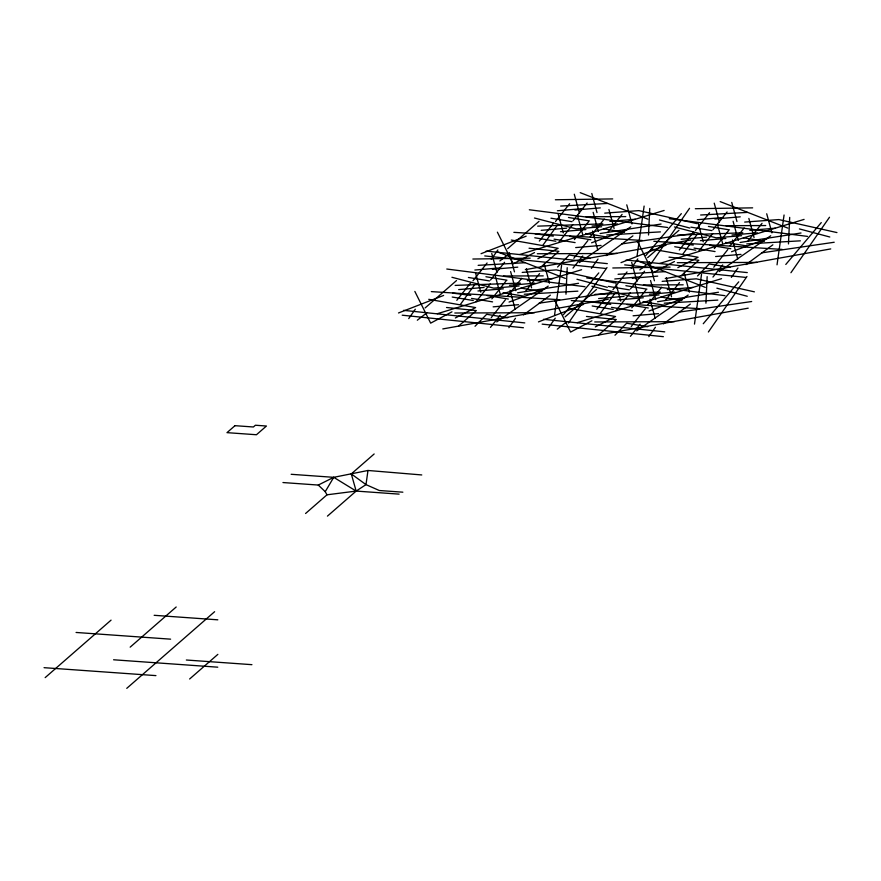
<?xml version="1.0" encoding="UTF-8"?>
<svg xmlns="http://www.w3.org/2000/svg" width="881" height="881" viewBox="0 0 881 881"><rect width="100%" height="100%" fill="white"/><g stroke="black" fill="none" stroke-linecap="round" stroke-linejoin="round"><path stroke-width="1.32" d="M565.976 294.254L567.21 267.703M648.515 234.996L649.749 208.445M705.923 303.196L707.157 276.645M788.462 243.938L789.695 217.387M421.768 474.947L367.983 470.476L365.989 484.616L356.155 491.08L327.446 516.123M554.545 315.156L561.593 265.335M637.084 255.886L644.121 206.066M694.492 324.098L701.54 274.277M777.031 264.829L784.068 215.008M399.126 494.131L356.155 491.08L327.005 494.803L325.232 491.686L333.723 477.326L367.983 470.476M568.443 323.041L607.009 267.571M650.982 263.782L689.548 208.301M708.39 331.994L746.956 276.513M790.929 272.725L829.495 217.244M408.718 318.614L415.314 309.22M491.257 259.355L497.853 249.951M508.877 327.699L515.473 318.294M548.665 327.567L555.261 318.162M591.404 268.43L598.012 259.036M631.203 268.298L637.8 258.904M648.823 336.641L655.42 327.247M731.351 277.383L737.959 267.978M460.345 304.518L474.584 284.816M542.883 245.259L557.122 225.547M600.291 313.46L614.531 293.758M682.819 254.202L697.069 234.489M456.81 300.322L470.895 282.581M472.987 280.753L487.072 263.001M490.508 280.026L504.593 262.274M476.103 301.687L490.188 283.946M491.862 298.868L505.947 281.116M539.348 241.064L553.433 223.311M555.526 221.483L569.611 203.742M507.621 296.038L521.706 278.286M491.279 317.567L505.364 299.826M573.046 220.757L587.131 203.015M558.642 242.429L572.727 224.677M525.472 291.38L539.557 273.639M574.401 239.599L588.486 221.858M590.16 236.769L604.245 219.028M573.817 258.309L587.902 240.557M608 232.121L622.096 214.369M596.756 309.264L610.841 291.523M612.934 289.695L627.019 271.943M630.455 288.968L644.54 271.216M616.05 310.641L630.135 292.888M631.809 307.81L645.894 290.058M679.295 250.006L693.38 232.254M695.472 230.437L709.557 212.684M647.568 304.98L661.653 287.228M631.225 326.51L645.31 308.768M712.993 229.699L727.078 211.958M698.578 251.371L712.674 233.63M665.419 300.322L679.504 282.581M714.337 248.541L728.433 230.8M730.096 245.711L744.192 227.97M713.764 267.251L727.849 249.499M747.947 241.064L762.043 223.311M490.464 327.38L500.199 315.244M573.002 268.11L582.737 255.975M630.411 336.322L640.146 324.186M712.949 277.063L722.684 264.928M563.311 314.792L598.805 272.901M645.85 255.523L681.332 213.643M703.258 323.734L738.752 281.854M785.786 264.465L821.279 222.585M475.035 326.278L486.697 314.286L507.753 317.755M557.563 267.02L569.236 255.016L590.292 258.485M614.971 335.232L626.644 323.228L647.7 326.697M697.51 275.962L709.183 263.97L730.239 267.428M425.127 307.943L456.501 280.565M507.665 248.673L539.04 221.307M45.162 677.621L111.061 620.136M458.549 326.102L476.335 310.586L446.513 307.491M541.088 266.833L558.873 251.327L529.052 248.222M130.168 647.15L176.189 606.998M305.575 513.491L327.005 494.803M291.159 474.297L333.723 477.326L356.155 491.08L351.299 473.912L374.161 453.968M126.754 688.347L214.612 611.7M565.073 316.885L596.448 289.508M647.612 257.626L678.987 230.249M189.624 678.998L217.86 654.363M598.496 335.044L616.282 319.528L586.46 316.433M681.035 275.786L698.82 260.269L668.998 257.164M417.319 320.21L426.9 312.777M499.857 260.952L509.438 253.508M557.266 329.164L566.846 321.719M639.804 269.894L649.385 262.45M523.512 314.924L550.383 295.124M606.051 255.655L632.921 235.855M663.459 323.867L690.33 304.066M745.998 264.608L772.868 244.808M579.28 262.637L630.763 226.824M496.741 321.906L548.224 286.094M719.226 271.579L770.71 235.767M636.688 330.849L688.171 295.036M534.514 252.561L513.194 263.871L497.391 232.166M451.975 311.819L430.655 323.14L414.852 291.424M674.461 261.503L653.14 272.813L637.337 241.108M591.922 320.761L570.602 332.082L554.799 300.366M537.884 258.717L558.147 248.31L511.288 240.05M455.345 317.975L475.608 307.579L428.75 299.32M677.83 267.659L698.093 257.263L651.235 249.004M595.292 326.928L615.555 316.521L568.697 308.262M282.955 482.546L318.272 485.057L333.723 477.326M481.048 253.695L526.166 236.174M398.509 312.964L443.628 295.443M620.995 262.637L666.113 245.127M538.456 321.906L583.574 304.385M591.592 242.793L627.624 229.567M509.053 302.062L545.086 288.825M731.538 251.735L767.571 238.509M649 311.004L685.033 297.767M519.801 254.477L664.142 210.449M437.262 313.735L581.603 269.707M659.748 263.419L804.089 219.391M577.209 322.677L721.55 278.66M525.329 269.663L690.792 239.962M665.276 278.605L830.739 248.916M442.791 328.932L608.264 299.232M582.737 337.875L748.211 308.174M600.126 233.531L661.069 224.038M740.073 242.473L801.016 232.991M517.587 292.8L578.531 283.308M657.534 301.743L718.478 292.25M621.579 243.938L694.261 233.311M761.525 252.88L834.208 242.253M539.04 303.196L611.722 292.569M678.987 312.138L751.669 301.511M557.387 210.768L582.782 208.621M574.908 210.03L600.313 207.894M609.861 221.395L635.267 219.248M541.209 230.337L566.604 228.19M592.01 226.054L617.416 223.906M601.657 226.736L576.251 228.884L534.47 218.014M697.334 219.71L722.728 217.563M560.492 231.703L585.898 229.567M714.854 218.984L740.26 216.836M749.808 230.337L775.214 228.201M575.678 247.583L601.073 245.436M681.156 239.28L706.551 237.143M731.957 234.996L757.363 232.848M741.604 235.679L716.198 237.826L674.405 226.968M700.439 240.656L725.845 238.509M474.848 270.026L500.254 267.89M492.369 269.3L517.775 267.152M715.625 256.525L741.02 254.389M527.323 280.665L552.728 278.517M458.671 289.607L484.076 287.459M509.471 285.312L534.877 283.164M519.118 285.995L493.712 288.142L451.931 277.284M614.795 278.969L640.201 276.832M477.954 290.972L503.359 288.825M632.316 278.242L657.722 276.105M667.269 289.607L692.675 287.459M493.14 306.852L518.546 304.705M598.617 298.549L624.023 296.401M649.418 294.254L674.824 292.118M659.065 294.948L633.659 297.084L591.878 286.226M617.9 299.914L643.306 297.767M633.087 315.794L658.492 313.647M604.729 213.136L638.89 210.625L697.003 223.631M744.676 222.078L778.837 219.578L836.95 232.573M522.191 272.405L556.363 269.894L614.464 282.9M662.138 281.347L696.309 278.837L754.411 291.842M606.8 234.996L660.42 231.89M746.747 243.938L800.366 240.832M524.261 294.254L577.881 291.159M664.208 303.196L717.828 300.102M560.679 206.066L607.472 203.467M700.626 215.008L747.418 212.409M478.141 265.335L524.933 262.725M618.088 274.277L664.88 271.678M537.674 226.142L602.868 223.862M677.621 235.084L742.815 232.804M455.136 285.4L520.33 283.12M595.082 294.353L660.276 292.074M555.382 199.767L612.702 198.908M695.329 208.72L752.649 207.85M472.844 259.036L530.164 258.166M612.791 267.978L670.111 267.108M585.997 216.748L625.785 216.605M725.944 225.69L765.732 225.547M537.322 253.739L616.909 253.475M677.269 262.692L756.856 262.417M503.458 276.006L543.247 275.874M643.405 284.948L683.193 284.816M454.783 313.008L534.371 312.733M594.73 321.95L674.317 321.675M513.865 232.342L642.238 240.469M653.812 241.284L782.185 249.411M431.338 291.611L559.71 299.727M571.284 300.553L699.646 308.68M402.859 492.182L379.326 490.519L365.989 484.616L351.299 473.912M154.153 615.301L217.816 619.817M76.074 632.459L170.606 639.166M186.343 660.012L251.933 664.67M113.594 659.781L217.772 667.181M44.05 667.677L155.937 675.617M626.061 260.038L747.275 272.592M624.695 264.873L745.91 277.427M486.114 251.096L607.328 263.639M484.748 255.931L605.963 268.485M543.522 319.307L664.737 331.851M542.156 324.142L663.371 336.685M403.586 310.354L524.79 322.909M402.21 315.2L523.424 327.743M675.033 242.793L693.281 245.072M535.086 233.85L553.334 236.13M592.506 302.062L610.742 304.341M452.559 293.12L470.795 295.399M669.274 218.708L807.525 236.405M529.327 209.766L667.578 227.463M586.735 277.967L724.986 295.675M446.788 269.024L585.039 286.732M708.412 226.417L729.479 229.886M690.891 227.144L711.947 230.613M743.377 237.782L764.433 241.251M725.526 242.429L746.581 245.898M568.465 217.475L589.532 220.944M550.944 218.202L572 221.671M709.767 245.259L730.823 248.728M603.43 228.829L624.486 232.298M694.008 248.09L715.064 251.559M674.714 246.724L695.77 250.182M585.579 233.487L606.635 236.956M569.82 236.317L590.876 239.786M554.061 239.147L575.117 242.616M534.767 237.771L555.823 241.24M625.873 285.675L646.94 289.144M608.353 286.413L629.408 289.882M660.838 297.04L681.894 300.509M642.987 301.698L664.043 305.167M485.927 276.733L506.993 280.202M468.406 277.471L489.462 280.929M627.228 304.529L648.284 307.987M520.891 288.098L541.947 291.567M611.469 307.348L632.525 310.817M592.175 305.982L613.231 309.451M503.04 292.745L524.096 296.214M487.281 295.575L508.337 299.044M471.522 298.406L492.578 301.875M452.228 297.04L473.284 300.509M799.408 228.928L829.792 237M659.462 219.986L689.845 228.058M716.87 288.186L747.253 296.269M576.934 279.244L607.306 287.327M720.173 201.595L787.834 228.102M580.227 192.653L647.887 219.16M637.635 260.864L705.296 287.371M497.688 251.922L565.349 278.429M318.272 485.057L325.232 491.686M766.712 213.775L771.921 232.892M748.861 218.433L754.07 237.551M731.748 202.421L736.957 221.538M733.102 221.263L738.311 240.381M732.518 239.962L737.727 259.08M714.227 203.148L719.436 222.265M717.343 224.093L722.552 243.211M698.049 222.717L703.258 241.835M684.174 273.044L689.383 292.162M666.322 277.702L671.531 296.809M649.22 261.679L654.418 280.797M650.563 280.521L655.772 299.639M626.765 204.833L631.974 223.95M649.98 299.232L655.189 318.349M631.688 262.417L636.897 281.524M634.805 283.352L640.013 302.469M608.914 209.491L614.123 228.608M591.801 193.479L597.01 212.596M615.511 281.986L620.72 301.104M593.155 212.321L598.364 231.439M592.572 231.02L597.781 250.138M574.28 194.205L579.489 213.323M577.396 215.151L582.605 234.258M558.102 213.775L563.311 232.892M544.227 264.102L549.436 283.219M526.375 268.749L531.584 287.867M509.273 252.737L514.471 271.855M510.617 271.579L515.826 290.697M510.033 290.29L515.242 309.407M491.741 253.464L496.95 272.581M494.858 274.409L500.067 293.527M475.564 273.044L480.773 292.162M234.985 425.677L226.99 432.648L256.459 434.74L266.436 426.03L255.391 425.237L253.398 426.988L234.985 425.677"/></g></svg>
